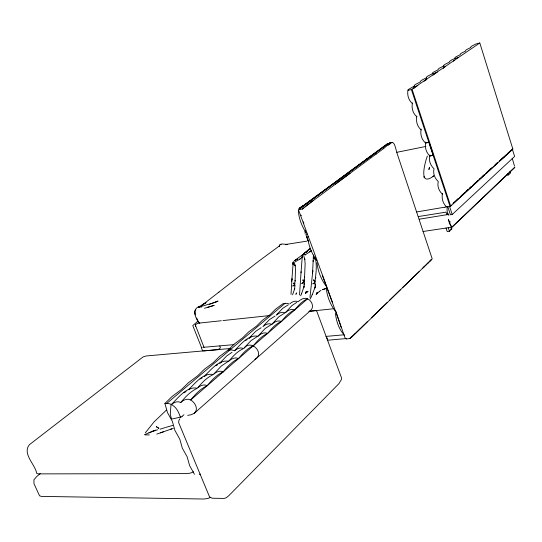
<?xml version="1.0" encoding="UTF-8"?>
<svg xmlns="http://www.w3.org/2000/svg" width="542" height="542" viewBox="0 0 542 542"><rect width="100%" height="100%" fill="white"/><g stroke="black" fill="none" stroke-linecap="round" stroke-linejoin="round"><path stroke-width="0.81" d="M313.344 256.671L313.337 257.884L313.425 256.298L312.524 273.168L312.836 270.675L309.977 297.423M425.673 143.034L429.034 142.35L433.322 155.33L429.962 155.988C426.039 152.559 424.61 147.194 425.68 142.2M428.817 142.261L425.456 142.946L425.47 142.112M426.188 79.83L426.439 77.167L427.516 76.219L432.34 73.753L435.632 72.946M432.929 176.279L433.857 175.832C418.119 187.986 424.82 162.593 427.387 156.021M425.456 142.946C421.541 139.511 420.057 134.131 421.161 129.125M421.134 129.917C417.232 126.476 415.694 121.076 416.832 116.056M315.132 280.986L314.875 282.24C315.911 273.974 317.388 265.173 314.977 257.037M304.367 284.963L304.225 283.574L303.866 287.49L304.089 286.447L301.501 293.811M291.013 294.401L292.002 278.717L291.643 281.406M414.041 88.156L414.318 85.426L415.457 84.437L420.409 81.896L420.436 81.259L421.541 80.291L426.432 77.791M416.791 116.808C412.889 113.353 411.303 107.939 412.469 102.905M293.236 262.274L293.263 262.037M291.86 279.787L293.208 262.172M299.53 294.95L301.081 271.732M412.421 103.617C408.526 100.155 406.879 94.721 408.085 89.674L414.271 86.083M302.443 255.655L302.483 255.255M313.073 261.529L313.201 260.316M443.532 68.4L443.803 65.331L444.813 64.444L449.447 62.079L449.386 61.531L452.285 59.552L458.166 57.52M442.435 193.311C441.5 198.237 442.712 203.548 446.669 206.929L449.575 206.488L452.224 214.517L450.449 214.795L447.794 206.78M305.146 231.502L305.485 230.58M305.153 231.454L305.085 233.453M315.485 278.724L315.742 277.355L315.62 277.978M294.57 284.116L294.787 283.046L294.53 284.57L295.146 280.553L295.085 281.034L295.512 269.306L295.078 265.031L295.227 265.898L294.225 262.484M302.314 255.56L301.04 272.701M303.927 281.163L304.184 279.902L303.879 281.698L304.624 276.942L304.557 277.518L305.132 263.608L304.651 258.527L304.828 259.564L303.669 255.492M302.361 255.302L302.084 257.796L302.511 254.842M313.411 255.39L313.378 256.529M199.476 323.364C195.913 319.055 191.346 309.645 198.921 306.562L201.516 307.118M292.558 294.821L294.74 288.581L294.55 289.469L294.834 286.156M312.267 294.631L315.207 286.908L314.922 288.019L315.302 284.835L315.471 286.203L314.97 283.303M300.627 295.817L301.555 293.656M300.647 209.178L302.314 209.131L313.31 200.459M302.314 209.131L303.54 207.85M311.243 296.779L312.307 294.482M326.318 336.311L327.795 340.213L346.209 338.574M310.173 298.994L311.067 297.26M179.795 418.763L178.752 420.863L178.657 422.591L209.537 496.858L212.132 498.233L224.3 498.423L226.4 497.644L228.866 495.632L338.879 383.689L341.467 379.454L341.501 377.821L316.819 311.338L315.884 310.573L309.394 311.277M313.933 254.903L313.574 255.336M198.921 306.562L198.677 306.955L206.035 302.626L201.881 305.37M447.116 207.261L447.089 210.98L447.99 214.652L448.458 214.422M300.051 208.805L299.611 209.429L300.187 209.32M145.31 432.855L154.03 421.92L166.38 410.138M182.146 416.69L172.342 418.986A1.247 0.793 50 0 1 171.306 418.309L170.276 414.237L170.974 405.003C173.454 402.516 177.383 400.64 180.743 402.516C183.271 400.01 187.254 398.099 190.676 399.989C195.296 394.346 200.472 388.777 207.213 385.68C211.658 380.24 216.624 374.834 223.141 371.9C227.416 366.649 232.186 361.406 238.494 358.621C242.613 353.553 247.193 348.452 253.304 345.81C257.274 340.911 261.678 335.952 267.599 333.438C271.427 328.716 275.654 323.886 281.4 321.501C285.092 316.928 289.164 312.226 294.74 309.956C298.303 305.539 302.226 300.952 307.632 298.805C312.009 300.83 314.672 307.497 310.214 310.83L194.192 413.377L191.082 414.759L187.634 415.362M285.695 312.273L292.016 305.505L296.765 302.368M262.978 326.657C265.268 324.482 268.751 322.856 271.82 324.34L278.825 316.799L284.489 313.188M392.381 142.526L389.59 142.756M235.072 350.064C240.994 344.102 248.697 334.4 257.951 336.243L265.187 328.486L271.21 324.638M276.786 314.55L282.66 308.371L288.154 304.909M244.117 347.957L251.068 340.572L257.321 336.555M263.839 325.417L269.408 319.638L275.106 316.027M249.456 337.822L255.709 331.284L261.149 327.734M213.799 373.994L221.299 366.067L231.183 359.346L233.812 358.167L236.339 357.91L238.494 358.621M220.181 362.747L226.854 355.803L232.044 352.273M205.303 375.24C211.461 369.332 219.3 359.251 228.731 361.331C232.87 356.27 237.477 351.196 243.602 348.567C240.519 347.009 236.956 348.581 234.645 350.796M197.83 387.693C202.139 382.456 207.037 377.368 213.318 374.556C203.548 372.388 195.472 382.984 189.104 389.095M180.743 402.516C185.384 396.886 190.588 391.344 197.335 388.275C187.058 385.816 178.061 398.004 171.489 404.407M195.872 310.004L194.619 311.291M194.456 474.331L189.619 465.619L187.166 456.852L182.295 448.085L179.808 439.223L174.91 430.389L172.383 421.439L167.458 412.537L164.897 403.492L172.132 396.446L181.59 389.393L188.528 382.618L197.681 375.802L204.341 369.278L213.202 362.7L219.591 356.412L228.182 350.044L234.32 343.987L242.653 337.829L248.554 331.989L256.63 326.02L262.308 320.39L270.153 314.604L275.614 309.164L283.229 303.561L285.024 303.357A9.329 6.782 49.6 0 1 289.116 304.048M316.799 293.595L316.081 294.347L319.543 291.4M305.654 293.093L308.059 291.19M430.002 261.088L431.581 259.408L427.895 263.148M194.192 413.377C198.968 409.44 195.12 402.415 190.676 399.989L307.632 298.805C304.245 297.246 300.627 299.401 298.181 301.711C295.41 300.417 292.206 301.691 290.058 303.608M310.214 248.202L304.211 253.439M423.83 267.091L427.963 263.046M359.468 329.319L367.625 321.44M371.297 317.842L387.279 302.429M389.705 300.044L400.335 289.767M402.706 287.477L408.573 281.84M408.641 281.732L419.23 271.542M422.746 268.1L423.898 266.989M354.482 334.136L359.536 329.211M446.032 228.053L447.211 231.563L449.42 231.238L451.838 228.92L448.363 219.388L449.955 224.185L452.109 227.139L514.9 167.417L514.344 167.146M506.438 175.262L508.511 174.897L510.489 173L510.008 171.455M354.556 334.021L349.807 338.479L346.663 338.98L345.979 338.648L346.677 338.642M451.418 227.586L514.087 167.803M449.115 223.026L450.341 221.874M452.224 214.517L514.615 156.442L512.332 149.125M351.9 336.555L349.902 338.364M451.249 205.106L450.002 206.251L450.68 206.136L512.861 149.077L479.799 42.981L476.012 43.956L471.655 46.158L470.761 46.964L470.883 47.452L466.472 49.688L465.558 50.508L465.659 51.016L461.201 53.279L460.26 54.119L460.348 54.64L455.829 56.937L454.873 57.791L454.948 58.326M453.112 203.399L456.222 200.547M461.818 195.411L468.044 189.707M469.907 187.999L471.154 186.861M474.264 184.009L479.86 178.874M482.346 176.59L484.216 174.883M486.702 172.6L492.299 167.464M495.415 164.612L497.278 162.905M507.861 153.203L510.977 150.344M456.391 200.262L458.254 198.562M460.734 196.292L464.846 192.505M466.676 190.831L468.512 189.151M469.406 188.359L471.269 186.665M473.125 184.964L477.773 180.689M479.643 178.982L484.284 174.761M486.14 173.067L490.828 168.758M494.819 165.134L497.299 162.864M451.256 205.255L450.023 206.387L411.385 89.545L479.799 42.981M453.112 203.562L464.846 192.823M466.086 191.699L477.739 181.035M480.178 178.806L484.44 174.903M485.659 173.792L497.332 163.115M499.202 161.408L512.298 149.429M444.874 207.627L446.113 206.495M298.466 209.137L387.347 143.732M182.051 416.378L183.955 414.705M299.272 208.379L300.322 207.464M164.897 403.492L166.8 403.39L285.024 303.357M311.149 250.885L309.848 251.813L311.433 250.526M300.654 258.507L299.543 259.306L302.185 257.206M276.44 315.187C278.717 313.039 282.165 311.386 285.221 312.836M249.056 338.52L250.858 337.049M40.25 473.613L36.964 476.276L33.936 479.785L33.956 483.62L39.546 495.801L41.429 496.397L204.029 499.019L207.932 498.444L210.682 497.326M219.72 363.506L221.529 362.036M204.253 376.683L206.068 375.213M188.826 389.854L190.032 388.871M285.83 312.348C288.141 310.173 291.63 308.5 294.74 309.956M271.82 324.34C274.286 321.982 277.992 319.868 281.4 321.501M257.951 336.243C260.431 333.865 264.184 331.765 267.599 333.438M244.212 348.072C251.319 338.75 265.275 353.851 254.896 359.339M213.934 374.061C216.312 371.778 220.011 370.261 223.141 371.9M197.952 387.781C200.337 385.477 204.083 384 207.213 385.68M201.915 305.302L258.419 261.407L279.604 245.777L279.259 246.454L279.476 244.957L280.207 244.408L281.921 243.981L287.49 244.442L285.736 244.72M300.004 208.379L380.775 148.928M300.363 208.284L310.146 200.94M300.322 208.413L318.242 195.073M198.135 320.979L192.783 325.586L201.387 347.212M302.734 205.614L303.019 205.398L299.699 207.938M218.392 292.599L218.988 292.138M303.669 253.927L294.191 260.878M304.861 206.814L350.152 173.257M310.071 248.961L303.561 253.642M299.543 259.306L294.923 261.982M309.848 251.813L310.132 251.61L305.031 254.943L305.37 254.794L303.662 254.462M319.177 291.671L320.952 290.349M335.417 184.104L376.236 153.962M319.109 194.321L387.428 144.192M310.051 201.007L373.079 154.68M376.141 154.064L383.777 148.4M385.145 145.737L380.342 149.104M383.682 148.508C393.878 139.673 393.546 140.263 396.995 153.115L432.225 258.88L355.024 333.994L350.179 338.472L349.454 338.581M370.233 156.76L373.397 154.504M388.133 145.242L390.45 143.569M384.806 145.839L387.564 143.996M370.83 156.326L364.712 160.696L375.288 153.162M413.783 88.231L417.896 85.412M424.061 81.192L426.805 79.308M432.97 75.081L435.714 73.204M435.951 73.048L437.34 72.093M443.613 67.797L445.7 66.361M453.363 61.111L454.758 60.155M387.137 144.158L388.221 143.427M389.651 142.831L391.155 142.383M307.524 291.549L305.722 293.012L307.781 291.379M391.514 142.837L392.537 142.336M308.832 311.691L310.214 310.83M201.705 347.28L201.306 347.876L202.837 350.992M280.512 244.835L281.108 244.53M183.867 392.774L186.116 391.609M200.052 379.007L202.213 377.909M215.655 365.735L217.735 364.691M245.255 340.566L247.172 339.631M346.582 338.757L345.545 338.696L344.705 336.975L335.742 311.318L341.264 327.598M443.844 65.9L439.149 68.299L438.119 69.207L438.146 69.789L433.39 72.221L432.333 73.15L432.34 73.753M198.44 307.07L198.948 306.833M148.826 432.787L155.568 430.172L144.341 434.765M156.753 434.135L171.773 428.871M193.575 471.825L190.554 473.051L187.004 473.606L38.455 473.884L36.714 473.396C35.237 464.48 21.951 453.674 29.437 444.657L143.115 356.893L146.272 355.965L230.438 348.499M209.239 304.421L218.047 301.034L215.438 302.314L215.811 302.151L198.792 307.192L199.7 307.233M160.154 429.156L165.005 427.645M151.394 431.635L157.593 429.792M447.888 213.589L448.939 215.16L448.369 214.449L419.339 219.178M160.405 432.855L163.44 431.811M286.129 244.408L306.697 241.183M165.676 427.448L172.817 425.375M170.459 429.318L173.311 428.444M207.518 307.375L214.178 305.363L204.463 308.262M444.582 207.2L416.703 211.956M408.024 90.351L411.385 89.545M396.832 152.309L425.87 146.455M433.105 155.242L429.752 155.893C428.546 160.601 430.517 165.561 434.02 168.772C432.801 173.447 434.779 178.372 438.261 181.563C437.035 186.218 439.02 191.109 442.475 194.287M512.861 149.077L499.162 161.17L504.141 157.078M204.131 347.192L202.755 347.375M307.538 234.232L305.871 234.503L308.235 241.095L306.725 236.949L308.391 236.685M418.485 216.536L446.012 212.146L446.865 214.835M423.017 231.502L450.632 227.362M450.368 229.137L451.838 228.92M221.292 320.735L198.568 323.168L197.132 323.52L195.303 324.943L203.995 347.253L234.002 344.631M222.972 320.559L269.259 315.613M309.611 311.298L333.405 308.757M325.938 336.413L343.655 334.827M203.684 350.918L218.189 349.637L220.438 347.781L219.774 345.986M228.182 350.044L230.032 349.881M145.344 434.921L149.382 434.901M199.036 322.382L198.026 321.975L196.746 317.998M344.631 335.342C338.879 329.495 336.297 321.142 335.383 313.147M293.385 264.096L294.245 265.153M335.159 311.047C330.268 304.36 327.036 296.386 326.264 288.107M316.785 260.614C312.327 254.523 309.286 247.382 308.032 239.937M326.027 285.98C321.081 279.211 317.829 271.135 317.029 262.768M306.426 233.365C301.969 226.387 298.608 218.358 298.351 209.998M314.685 281.738L313.615 279.767L314.692 282.003M294.272 284.252L293.669 283.012L294.326 284.421M303.554 281.332L302.849 279.862L303.628 281.528M199.802 323.161L197.965 321.799M335.369 310.715L322.415 275.539M180.73 417.767L178.481 412.36A10.725 6.856 50.1 0 0 166.8 403.404M332.415 302.179L298.771 210.56M448.248 227.721L449.42 231.238M412.116 89.45L450.68 206.136M508.023 173.345L508.511 174.897M512.21 158.244L514.48 166.055M424.19 177.383L424.325 177.837L423.939 176.496M194.795 313.33L194.747 311.44L195.222 314.861M303.967 282.755L304.252 284.313M294.841 284.604L295.072 285.878M304.103 280.986L304.367 282.49M429.962 155.12L429.962 155.988M200.465 474.128A6.626 4.16 48.2 0 1 199.3 474.318M230.038 349.895A9.98 6.843 49.9 0 1 234.28 350.735M292.998 263.324L292.951 264.381L293.297 261.894L292.998 263.324M429.467 167.417L428.946 169.409L429.467 167.417M296.542 293.026L295.959 294.184L296.542 293.026M306.216 291.691L305.519 293.066L306.216 291.691M317.273 292.294L316.514 293.723L317.273 292.294M299.543 209.036L299.204 209.503L299.543 209.036M294.401 285.099L292.836 285.98L294.401 285.099M303.703 282.335L301.84 283.378L303.703 282.335M314.841 282.741L312.93 283.798L314.841 282.741M388.296 143.691L388.912 143.508L388.296 143.691M304.997 252.728L304.387 253.039L307.761 251.468L304.997 252.728M295.417 260.099L294.902 260.356L297.775 259.008L295.417 260.099M325.667 288.574L322.517 289.665L326.433 288.371L325.667 288.574M154.395 430.531L153.508 430.436L154.395 430.531M158.833 428.295L156.394 426.744L158.833 428.295M314.658 259.042L313.689 257.721L314.658 259.042M303.771 223.121L303.378 222.037L303.771 223.121M301.027 215.587L300.871 215.14L301.034 215.581M195.621 326.284L195.303 324.943L195.621 326.284M315.403 284.753L315.295 284.062L315.505 285.404L315.403 284.753"/></g></svg>
